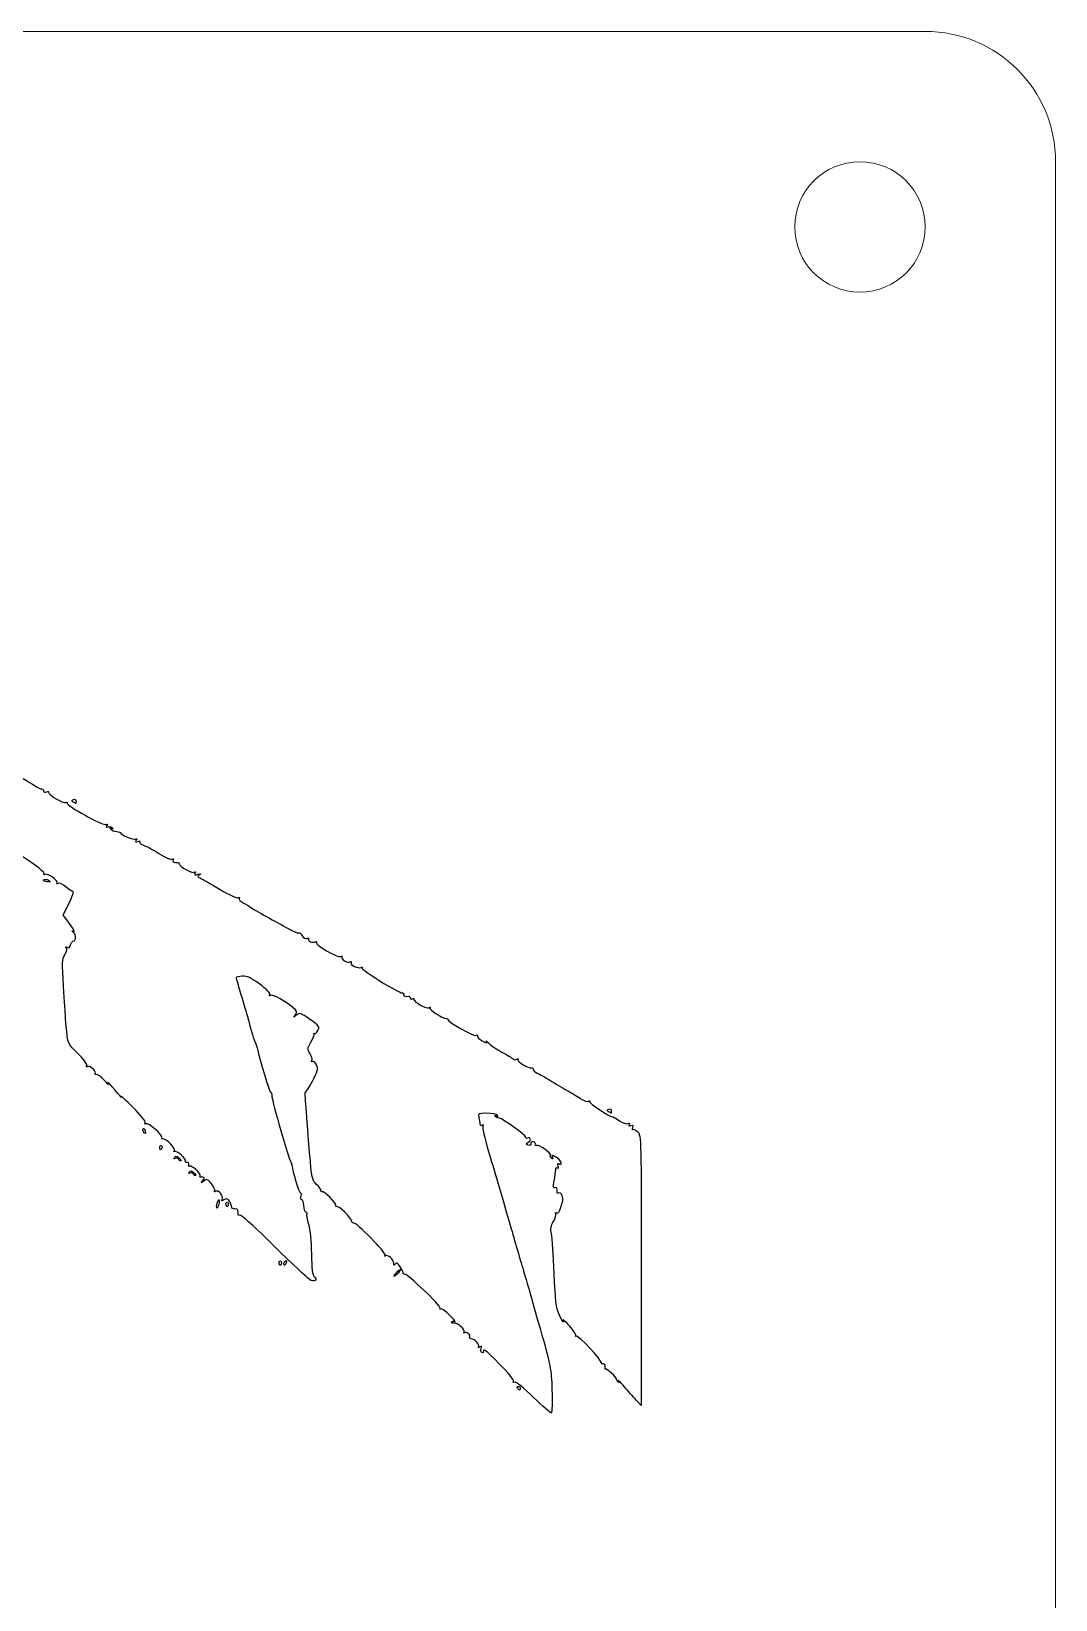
# Model space of a CAD drawing. Header units: millimetres. Extents: x -100 to 30, y 2 to 98.
# Drawn here: x -1.41 to 30, y 49.89 to 98 of the extents above; entities that cross this region are included whole.
import ezdxf

# ---------------------------------------------------------------- set-up
doc = ezdxf.new("R2010")
doc.units = ezdxf.units.MM
doc.layers.get('0').update_dxf_attribs({"linetype": 'CONTINUOUS', "lineweight": 0})
doc.layers.add('Layer_1', color=7, linetype='CONTINUOUS')

msp = doc.modelspace()

# ---------------------------------------------------------------- linework, layer by layer
for p, q in [((26, 98), (-96, 98)), ((30, 6), (30, 94))]:
    msp.add_line(p, q)
msp.add_circle((24, 92), 2)
msp.add_arc((26, 94), 4, 360, 90)
at = {"layer": 'Layer_1', "color": 7}
for points in [[(-0.127, 74.357), (-0.127, 74.357)], [(-1.039, 71.966), (-1.039, 71.966)], [(-0.298, 70.699), (-0.438, 70.886), (-0.26, 71.247)], [(16.29, 64.855), (16.29, 64.855)], [(2.025, 64.248), (2.025, 64.248)], [(2.524, 63.763), (2.524, 63.763)], [(3.095, 63.401), (3.095, 63.401)], [(3.545, 62.952), (3.545, 62.952)], [(4.277, 61.995), (4.277, 61.995)], [(4.56, 61.991), (4.56, 61.991)], [(6.191, 60.192), (6.191, 60.192)], [(6.329, 60.192), (6.329, 60.192)], [(9.786, 59.915), (9.786, 59.915)], [(17.29, 59.985), (17.288, 55.838), (17.136, 56.008)], [(13.497, 56.373), (13.497, 56.373)]]:
    msp.add_lwpolyline(points, dxfattribs=at)
for points in [[(-2.308, 75.524), (-2.116, 75.355), (-1.184, 74.761), (-1.107, 74.759)], [(-1.107, 74.759), (-1.068, 74.758), (-1.037, 74.729), (-1.037, 74.695)], [(-1.037, 74.695), (-1.037, 74.659), (-0.996, 74.648), (-0.94, 74.67)], [(-0.885, 74.665), (-0.943, 74.607), (-0.427, 74.295), (-0.351, 74.342)], [(-0.94, 74.67), (-0.887, 74.69), (-0.862, 74.688), (-0.885, 74.665)], [(-0.321, 74.327), (-0.366, 74.255), (0.8, 73.614), (0.883, 73.666)], [(-0.351, 74.342), (-0.316, 74.364), (-0.303, 74.357), (-0.321, 74.327)], [(-0.127, 74.357), (-0.189, 74.396), (-0.188, 74.41), (-0.123, 74.435)], [(-0.048, 74.308), (-0.05, 74.309), (-0.086, 74.331), (-0.127, 74.357)], [(-0.123, 74.435), (-0.077, 74.452), (-0.043, 74.432), (-0.043, 74.387)], [(-0.043, 74.387), (-0.043, 74.343), (-0.045, 74.308), (-0.048, 74.308)], [(0.902, 73.632), (0.869, 73.578), (0.882, 73.567), (0.948, 73.592)], [(0.883, 73.666), (0.927, 73.693), (0.933, 73.682), (0.902, 73.632)], [(0.948, 73.592), (0.999, 73.612), (1.057, 73.6), (1.079, 73.565)], [(1.038, 73.548), (0.979, 73.582), (0.975, 73.576), (1.021, 73.526)], [(1.021, 73.526), (1.055, 73.489), (1.137, 73.454), (1.204, 73.449)], [(1.079, 73.565), (1.104, 73.524), (1.09, 73.518), (1.038, 73.548)], [(1.204, 73.449), (1.27, 73.444), (1.325, 73.425), (1.325, 73.406)], [(1.325, 73.406), (1.325, 73.343), (1.725, 73.181), (1.787, 73.219)], [(1.802, 73.182), (1.768, 73.127), (1.782, 73.117), (1.852, 73.145)], [(1.787, 73.219), (1.826, 73.243), (1.832, 73.23), (1.802, 73.182)], [(1.852, 73.145), (1.906, 73.165), (1.935, 73.158), (1.917, 73.13)], [(-1.025, 72.141), (-0.982, 72.188), (-1.21, 72.367), (-1.821, 72.771)], [(1.917, 73.13), (1.9, 73.102), (1.943, 73.06), (2.013, 73.038)], [(2.013, 73.038), (2.083, 73.016), (2.301, 72.9), (2.497, 72.781)], [(2.497, 72.781), (2.693, 72.662), (2.88, 72.581), (2.913, 72.601)], [(-0.626, 71.872), (-0.578, 71.949), (-0.91, 72.186), (-0.996, 72.136)], [(2.932, 72.573), (2.897, 72.515), (2.964, 72.483), (3.082, 72.501)], [(2.913, 72.601), (2.948, 72.623), (2.956, 72.611), (2.932, 72.573)], [(3.082, 72.501), (3.105, 72.505), (3.124, 72.485), (3.124, 72.457)], [(3.124, 72.457), (3.124, 72.373), (3.509, 72.159), (3.581, 72.204)], [(3.603, 72.173), (3.571, 72.121), (3.594, 72.112), (3.693, 72.14)], [(3.581, 72.204), (3.624, 72.23), (3.632, 72.22), (3.603, 72.173)], [(-0.937, 71.909), (-1.02, 71.914), (-1.065, 71.94), (-1.039, 71.966)], [(-0.996, 72.136), (-1.034, 72.114), (-1.047, 72.117), (-1.025, 72.141)], [(-1.039, 71.966), (-1.012, 71.993), (-0.945, 71.989), (-0.889, 71.957)], [(-0.889, 71.957), (-0.802, 71.908), (-0.809, 71.902), (-0.937, 71.909)], [(-0.594, 71.857), (-0.632, 71.834), (-0.646, 71.84), (-0.626, 71.872)], [(-0.357, 71.753), (-0.453, 71.834), (-0.557, 71.88), (-0.594, 71.857)], [(-0.133, 71.609), (-0.162, 71.609), (-0.262, 71.674), (-0.357, 71.753)], [(3.744, 72.121), (3.673, 72.073), (3.678, 72.057), (3.773, 72.019)], [(3.693, 72.14), (3.793, 72.169), (3.806, 72.164), (3.744, 72.121)], [(3.773, 72.019), (3.835, 71.994), (4.106, 71.84), (4.376, 71.675)], [(-0.26, 71.247), (-0.162, 71.446), (-0.105, 71.609), (-0.133, 71.609)], [(4.376, 71.675), (4.649, 71.509), (4.895, 71.394), (4.931, 71.417)], [(4.931, 71.417), (4.968, 71.44), (4.981, 71.433), (4.962, 71.401)], [(4.962, 71.401), (4.942, 71.37), (4.995, 71.31), (5.079, 71.268)], [(5.079, 71.268), (5.163, 71.226), (5.27, 71.162), (5.316, 71.125)], [(5.316, 71.125), (5.363, 71.088), (5.581, 70.961), (5.801, 70.842)], [(5.801, 70.842), (6.021, 70.722), (6.321, 70.555), (6.468, 70.471)], [(-0.143, 70.395), (-0.05, 70.347), (-0.085, 70.416), (-0.298, 70.699)], [(-0.122, 70.355), (-0.177, 70.4), (-0.186, 70.418), (-0.143, 70.395)], [(-0.137, 70.091), (-0.038, 70.091), (-0.028, 70.278), (-0.122, 70.355)], [(6.468, 70.471), (6.614, 70.386), (6.756, 70.33), (6.782, 70.346)], [(6.782, 70.346), (6.808, 70.362), (6.857, 70.322), (6.892, 70.256)], [(6.892, 70.256), (6.93, 70.186), (6.989, 70.151), (7.038, 70.17)], [(-0.387, 69.665), (-0.337, 69.742), (-0.315, 69.835), (-0.338, 69.872)], [(-0.338, 69.872), (-0.365, 69.916), (-0.356, 69.925), (-0.311, 69.897)], [(-0.311, 69.897), (-0.267, 69.87), (-0.231, 69.897), (-0.211, 69.973)], [(-0.211, 69.973), (-0.194, 70.037), (-0.161, 70.091), (-0.137, 70.091)], [(7.038, 70.17), (7.084, 70.187), (7.108, 70.179), (7.091, 70.152)], [(7.091, 70.152), (7.051, 70.088), (7.219, 70.022), (7.298, 70.071)], [(7.323, 70.052), (7.277, 69.977), (7.964, 69.575), (8.069, 69.615)], [(7.298, 70.071), (7.331, 70.091), (7.342, 70.083), (7.323, 70.052)], [(-0.424, 68.698), (-0.472, 69.428), (-0.468, 69.543), (-0.387, 69.665)], [(8.112, 69.607), (8.054, 69.548), (8.285, 69.402), (8.361, 69.449)], [(8.069, 69.615), (8.115, 69.632), (8.134, 69.629), (8.112, 69.607)], [(8.391, 69.433), (8.347, 69.362), (8.62, 69.232), (8.703, 69.283)], [(8.361, 69.449), (8.398, 69.472), (8.411, 69.465), (8.391, 69.433)], [(8.703, 69.283), (8.736, 69.304), (8.748, 69.296), (8.73, 69.266)], [(5.056, 69.012), (4.952, 69.005), (4.867, 68.983), (4.867, 68.964)], [(4.867, 68.964), (4.867, 68.944), (4.944, 68.677), (5.038, 68.371)], [(5.592, 68.769), (5.321, 68.968), (5.203, 69.022), (5.056, 69.012)], [(8.73, 69.266), (8.695, 69.211), (9.841, 68.5), (9.966, 68.499)], [(-0.37, 67.785), (-0.369, 67.832), (-0.393, 68.243), (-0.424, 68.698)], [(5.038, 68.371), (5.132, 68.064), (5.218, 67.776), (5.229, 67.729)], [(5.9, 68.45), (5.924, 68.488), (5.8, 68.616), (5.592, 68.769)], [(5.929, 68.428), (5.887, 68.402), (5.876, 68.41), (5.9, 68.45)], [(6.722, 67.931), (6.722, 68.03), (6.008, 68.477), (5.929, 68.428)], [(9.966, 68.499), (10.004, 68.498), (10.021, 68.477), (10.005, 68.451)], [(10.005, 68.451), (9.979, 68.408), (10.061, 68.381), (10.166, 68.397)], [(10.166, 68.397), (10.189, 68.401), (10.208, 68.377), (10.208, 68.344)], [(10.208, 68.344), (10.208, 68.312), (10.233, 68.3), (10.264, 68.32)], [(10.264, 68.32), (10.295, 68.339), (10.32, 68.33), (10.32, 68.3)], [(6.652, 67.784), (6.69, 67.828), (6.722, 67.894), (6.722, 67.931)], [(7.131, 67.687), (6.83, 67.898), (6.818, 67.901), (6.701, 67.804)], [(10.32, 68.3), (10.32, 68.217), (10.714, 68.004), (10.788, 68.047)], [(10.812, 68.038), (10.768, 67.99), (11.194, 67.716), (11.318, 67.713)], [(10.788, 68.047), (10.825, 68.068), (10.835, 68.064), (10.812, 68.038)], [(-0.33, 67.317), (-0.352, 67.528), (-0.37, 67.739), (-0.37, 67.785)], [(5.229, 67.729), (5.288, 67.474), (5.388, 67.135), (5.442, 67.005)], [(6.701, 67.804), (6.635, 67.749), (6.613, 67.74), (6.652, 67.784)], [(7.373, 67.345), (7.435, 67.46), (7.416, 67.487), (7.131, 67.687)], [(11.362, 67.684), (11.316, 67.638), (12.144, 67.167), (12.221, 67.195)], [(11.318, 67.713), (11.357, 67.711), (11.377, 67.699), (11.362, 67.684)], [(0.012, 66.642), (-0.278, 66.923), (-0.29, 66.946), (-0.33, 67.317)], [(5.442, 67.005), (5.475, 66.924), (5.51, 66.82), (5.518, 66.773)], [(7.137, 66.635), (7.047, 66.773), (7.048, 66.79), (7.162, 66.993)], [(7.162, 66.993), (7.228, 67.111), (7.27, 67.223), (7.255, 67.243)], [(7.255, 67.243), (7.24, 67.263), (7.246, 67.266), (7.267, 67.25)], [(7.267, 67.25), (7.289, 67.233), (7.337, 67.276), (7.373, 67.345)], [(12.221, 67.195), (12.261, 67.21), (12.281, 67.202), (12.266, 67.177)], [(12.266, 67.177), (12.25, 67.152), (12.316, 67.085), (12.412, 67.029)], [(12.412, 67.029), (12.535, 66.956), (12.574, 66.949), (12.544, 67.004)], [(12.544, 67.004), (12.522, 67.047), (12.55, 67.029), (12.606, 66.964)], [(12.606, 66.964), (12.663, 66.898), (12.849, 66.772), (13.019, 66.683)], [(0.286, 66.279), (0.301, 66.319), (0.178, 66.483), (0.012, 66.642)], [(5.518, 66.773), (5.573, 66.487), (5.9, 65.431), (5.928, 65.448)], [(7.193, 66.426), (7.215, 66.461), (7.19, 66.555), (7.137, 66.635)], [(7.211, 66.398), (7.179, 66.378), (7.172, 66.391), (7.193, 66.426)], [(7.332, 66.291), (7.297, 66.369), (7.242, 66.417), (7.211, 66.398)], [(13.019, 66.683), (13.189, 66.593), (13.344, 66.498), (13.364, 66.471)], [(13.364, 66.471), (13.384, 66.444), (13.432, 66.442), (13.471, 66.466)], [(13.471, 66.466), (13.515, 66.493), (13.528, 66.487), (13.506, 66.451)], [(13.506, 66.451), (13.471, 66.395), (13.844, 66.175), (13.933, 66.199)], [(0.318, 66.242), (0.283, 66.221), (0.27, 66.237), (0.286, 66.279)], [(0.548, 66.016), (0.605, 66.073), (0.388, 66.286), (0.318, 66.242)], [(0.576, 65.996), (0.539, 65.985), (0.527, 65.994), (0.548, 66.016)], [(0.821, 65.818), (0.723, 65.926), (0.613, 66.006), (0.576, 65.996)], [(7.206, 65.79), (7.371, 66.101), (7.388, 66.168), (7.332, 66.291)], [(13.933, 66.199), (13.956, 66.206), (13.975, 66.185), (13.975, 66.154)], [(13.975, 66.154), (13.975, 66.122), (14.032, 66.071), (14.101, 66.04)], [(14.101, 66.04), (14.171, 66.009), (14.345, 65.911), (14.489, 65.822)], [(0.951, 65.708), (0.978, 65.66), (0.919, 65.709), (0.821, 65.818)], [(1.24, 65.418), (0.961, 65.744), (0.895, 65.81), (0.951, 65.708)], [(5.928, 65.448), (5.947, 65.46), (5.965, 65.402), (5.967, 65.32)], [(7.121, 63.599), (6.999, 65.074), (6.971, 65.475), (6.994, 65.452)], [(6.994, 65.452), (7.006, 65.44), (7.101, 65.592), (7.206, 65.79)], [(14.489, 65.822), (14.633, 65.732), (14.873, 65.591), (15.023, 65.507)], [(15.023, 65.507), (15.173, 65.423), (15.365, 65.306), (15.45, 65.245)], [(1.353, 65.309), (1.384, 65.261), (1.333, 65.311), (1.24, 65.418)], [(1.706, 64.986), (1.481, 65.211), (1.322, 65.356), (1.353, 65.309)], [(2.077, 64.514), (2.1, 64.551), (1.943, 64.75), (1.706, 64.986)], [(5.967, 65.32), (5.97, 65.175), (6.473, 63.428), (6.543, 63.316)], [(15.45, 65.245), (15.535, 65.185), (15.636, 65.154), (15.675, 65.177)], [(15.703, 65.17), (15.667, 65.131), (16.335, 64.693), (16.43, 64.693)], [(15.675, 65.177), (15.714, 65.199), (15.726, 65.196), (15.703, 65.17)], [(2.095, 64.486), (2.063, 64.467), (2.055, 64.479), (2.077, 64.514)], [(2.587, 64.07), (2.63, 64.139), (2.167, 64.531), (2.095, 64.486)], [(12.559, 64.806), (12.292, 64.806), (12.277, 64.798), (12.309, 64.679)], [(12.309, 64.679), (12.327, 64.61), (12.343, 64.52), (12.343, 64.479)], [(12.343, 64.479), (12.344, 64.438), (12.373, 64.423), (12.409, 64.446)], [(12.884, 64.741), (12.862, 64.776), (12.716, 64.806), (12.559, 64.806)], [(12.81, 64.719), (12.786, 64.746), (12.801, 64.747), (12.845, 64.722)], [(12.936, 64.659), (12.891, 64.666), (12.834, 64.693), (12.81, 64.719)], [(12.845, 64.722), (12.898, 64.691), (12.911, 64.697), (12.884, 64.741)], [(13.75, 64.069), (13.75, 64.137), (13.054, 64.642), (12.936, 64.659)], [(16.29, 64.855), (16.228, 64.894), (16.229, 64.908), (16.294, 64.933)], [(16.369, 64.807), (16.367, 64.807), (16.331, 64.829), (16.29, 64.855)], [(16.294, 64.933), (16.34, 64.951), (16.374, 64.93), (16.374, 64.885)], [(16.374, 64.885), (16.374, 64.842), (16.372, 64.806), (16.369, 64.807)], [(16.43, 64.693), (16.446, 64.693), (16.534, 64.64), (16.624, 64.576)], [(16.624, 64.576), (16.715, 64.511), (16.828, 64.473), (16.875, 64.491)], [(16.875, 64.491), (16.93, 64.512), (16.946, 64.5), (16.92, 64.458)], [(2.025, 64.248), (2.005, 64.281), (2, 64.32), (2.015, 64.334)], [(2.015, 64.334), (2.03, 64.349), (2.057, 64.322), (2.075, 64.274)], [(2.075, 64.274), (2.113, 64.175), (2.081, 64.158), (2.025, 64.248)], [(2.632, 64.019), (2.59, 64.019), (2.569, 64.042), (2.587, 64.07)], [(2.97, 63.649), (3.022, 63.712), (2.741, 64.019), (2.632, 64.019)], [(12.409, 64.446), (12.449, 64.47), (12.459, 64.461), (12.434, 64.421)], [(12.434, 64.421), (12.412, 64.385), (12.486, 64.046), (12.599, 63.667)], [(13.802, 64.044), (13.773, 64.026), (13.75, 64.037), (13.75, 64.069)], [(13.888, 64.023), (13.869, 64.052), (13.831, 64.062), (13.802, 64.044)], [(13.829, 63.918), (13.88, 63.946), (13.906, 63.993), (13.888, 64.023)], [(16.92, 64.458), (16.893, 64.415), (16.911, 64.405), (16.97, 64.428)], [(16.97, 64.428), (17.038, 64.454), (17.052, 64.438), (17.027, 64.367)], [(17.027, 64.367), (17.008, 64.315), (17.012, 64.288), (17.034, 64.309)], [(17.034, 64.309), (17.057, 64.33), (17.125, 64.298), (17.184, 64.239)], [(17.184, 64.239), (17.288, 64.134), (17.292, 63.997), (17.29, 59.985)], [(2.524, 63.763), (2.524, 63.808), (2.546, 63.832), (2.572, 63.816)], [(2.588, 63.734), (2.542, 63.66), (2.524, 63.669), (2.524, 63.763)], [(2.572, 63.816), (2.598, 63.8), (2.605, 63.763), (2.588, 63.734)], [(2.974, 63.635), (2.948, 63.614), (2.946, 63.62), (2.97, 63.649)], [(3.315, 63.335), (3.356, 63.401), (3.035, 63.684), (2.974, 63.635)], [(7.336, 62.623), (7.2, 62.75), (7.186, 62.812), (7.121, 63.599)], [(12.599, 63.667), (12.864, 62.779), (13.014, 62.267), (13.303, 61.264)], [(13.827, 63.832), (13.746, 63.864), (13.746, 63.871), (13.829, 63.918)], [(13.904, 63.866), (13.912, 63.825), (13.882, 63.811), (13.827, 63.832)], [(13.975, 63.934), (13.928, 63.934), (13.896, 63.904), (13.904, 63.866)], [(14.044, 63.86), (14.052, 63.901), (14.021, 63.934), (13.975, 63.934)], [(14.076, 63.815), (14.05, 63.799), (14.035, 63.819), (14.044, 63.86)], [(14.509, 63.513), (14.547, 63.575), (14.143, 63.856), (14.076, 63.815)], [(14.545, 63.423), (14.508, 63.446), (14.493, 63.486), (14.509, 63.513)], [(14.735, 63.422), (14.572, 63.529), (14.515, 63.538), (14.57, 63.448)], [(2.999, 63.421), (2.962, 63.398), (2.954, 63.409), (2.98, 63.451)], [(2.98, 63.451), (3.012, 63.503), (3.04, 63.503), (3.101, 63.453)], [(3.095, 63.401), (3.076, 63.433), (3.033, 63.442), (2.999, 63.421)], [(3.156, 63.344), (3.142, 63.344), (3.115, 63.37), (3.095, 63.401)], [(3.101, 63.453), (3.181, 63.386), (3.202, 63.344), (3.156, 63.344)], [(3.359, 63.3), (3.318, 63.292), (3.298, 63.307), (3.315, 63.335)], [(3.414, 63.231), (3.425, 63.278), (3.4, 63.309), (3.359, 63.3)], [(3.433, 63.185), (3.413, 63.164), (3.404, 63.185), (3.414, 63.231)], [(3.43, 63.001), (3.462, 63.053), (3.49, 63.053), (3.551, 63.003)], [(3.765, 62.885), (3.803, 62.948), (3.485, 63.237), (3.433, 63.185)], [(6.543, 63.316), (6.563, 63.285), (6.579, 63.234), (6.58, 63.203)], [(6.58, 63.203), (6.584, 63.052), (6.804, 62.341), (6.839, 62.363)], [(14.57, 63.448), (14.595, 63.407), (14.586, 63.398), (14.545, 63.423)], [(14.62, 62.731), (14.645, 62.867), (14.666, 63.021), (14.669, 63.073)], [(14.669, 63.073), (14.671, 63.125), (14.698, 63.152), (14.727, 63.134)], [(14.744, 63.197), (14.723, 63.25), (14.73, 63.279), (14.759, 63.262)], [(14.727, 63.134), (14.758, 63.115), (14.765, 63.142), (14.744, 63.197)], [(14.759, 63.262), (14.882, 63.185), (14.86, 63.341), (14.735, 63.422)], [(3.449, 62.971), (3.412, 62.948), (3.404, 62.96), (3.43, 63.001)], [(3.545, 62.952), (3.526, 62.983), (3.482, 62.992), (3.449, 62.971)], [(3.605, 62.894), (3.592, 62.894), (3.565, 62.92), (3.545, 62.952)], [(3.551, 63.003), (3.63, 62.937), (3.652, 62.894), (3.605, 62.894)], [(3.78, 62.843), (3.755, 62.839), (3.748, 62.858), (3.765, 62.885)], [(3.875, 62.724), (3.779, 62.648), (3.776, 62.649), (3.847, 62.74)], [(3.847, 62.74), (3.919, 62.83), (3.897, 62.863), (3.78, 62.843)], [(4.111, 62.643), (3.992, 62.792), (3.971, 62.799), (3.875, 62.724)], [(4.208, 62.425), (4.226, 62.455), (4.183, 62.553), (4.111, 62.643)], [(7.467, 62.438), (7.475, 62.465), (7.416, 62.548), (7.336, 62.623)], [(14.641, 62.523), (14.593, 62.494), (14.588, 62.549), (14.62, 62.731)], [(14.711, 62.37), (14.732, 62.49), (14.7, 62.56), (14.641, 62.523)], [(4.243, 62.413), (4.204, 62.389), (4.189, 62.394), (4.208, 62.425)], [(4.442, 62.169), (4.481, 62.278), (4.328, 62.466), (4.243, 62.413)], [(4.277, 61.995), (4.309, 62.161), (4.369, 62.222), (4.345, 62.063)], [(4.492, 62.156), (4.432, 62.105), (4.42, 62.108), (4.442, 62.169)], [(4.723, 61.955), (4.695, 62.131), (4.582, 62.23), (4.492, 62.156)], [(4.56, 61.991), (4.542, 62.02), (4.549, 62.057), (4.576, 62.073)], [(4.576, 62.073), (4.602, 62.089), (4.623, 62.066), (4.623, 62.021)], [(6.851, 62.276), (6.835, 62.214), (6.843, 62.163), (6.87, 62.163)], [(6.839, 62.363), (6.862, 62.377), (6.867, 62.338), (6.851, 62.276)], [(6.87, 62.163), (6.897, 62.163), (6.925, 62.081), (6.932, 61.981)], [(7.498, 62.402), (7.473, 62.394), (7.459, 62.41), (7.467, 62.438)], [(7.924, 61.983), (7.958, 62.038), (7.567, 62.423), (7.498, 62.402)], [(14.757, 62.357), (14.727, 62.339), (14.706, 62.344), (14.711, 62.37)], [(14.875, 62.082), (14.925, 62.212), (14.84, 62.408), (14.757, 62.357)], [(14.823, 61.925), (14.828, 61.948), (14.851, 62.018), (14.875, 62.082)], [(4.289, 61.904), (4.269, 61.884), (4.263, 61.925), (4.277, 61.995)], [(4.345, 62.063), (4.335, 61.996), (4.31, 61.925), (4.289, 61.904)], [(4.623, 62.021), (4.623, 61.926), (4.606, 61.917), (4.56, 61.991)], [(4.831, 61.871), (4.778, 61.861), (4.732, 61.897), (4.723, 61.955)], [(4.928, 61.695), (4.95, 61.821), (4.914, 61.885), (4.831, 61.871)], [(4.981, 61.686), (4.947, 61.666), (4.924, 61.67), (4.928, 61.695)], [(6.056, 60.712), (5.489, 61.277), (5.014, 61.707), (4.981, 61.686)], [(6.932, 61.981), (6.939, 61.881), (6.97, 61.79), (7.002, 61.779)], [(7.002, 61.779), (7.034, 61.769), (7.048, 61.74), (7.032, 61.715)], [(7.032, 61.715), (7.017, 61.691), (7.041, 61.549), (7.086, 61.401)], [(7.944, 61.951), (7.917, 61.943), (7.908, 61.957), (7.924, 61.983)], [(8.409, 61.504), (8.409, 61.592), (8.013, 61.973), (7.944, 61.951)], [(14.601, 61.488), (14.66, 61.585), (14.691, 61.692), (14.67, 61.726)], [(14.67, 61.726), (14.649, 61.76), (14.658, 61.771), (14.691, 61.751)], [(14.691, 61.751), (14.742, 61.719), (14.796, 61.79), (14.823, 61.925)], [(7.086, 61.401), (7.132, 61.246), (7.171, 60.861), (7.176, 60.496)], [(8.459, 61.446), (8.432, 61.439), (8.409, 61.465), (8.409, 61.504)], [(9.439, 60.456), (9.478, 60.525), (8.544, 61.47), (8.459, 61.446)], [(13.303, 61.264), (13.432, 60.815), (13.62, 60.17), (13.722, 59.83)], [(14.539, 61.105), (14.504, 61.266), (14.518, 61.352), (14.601, 61.488)], [(14.623, 59.886), (14.601, 60.443), (14.563, 60.991), (14.539, 61.105)], [(7.177, 59.672), (7.118, 59.687), (6.613, 60.155), (6.056, 60.712)], [(6.191, 60.192), (6.173, 60.221), (6.18, 60.258), (6.206, 60.274)], [(6.254, 60.221), (6.254, 60.127), (6.236, 60.118), (6.191, 60.192)], [(6.206, 60.274), (6.232, 60.29), (6.254, 60.266), (6.254, 60.221)], [(6.329, 60.192), (6.329, 60.222), (6.354, 60.261), (6.384, 60.28)], [(6.406, 60.227), (6.369, 60.129), (6.329, 60.112), (6.329, 60.192)], [(6.384, 60.28), (6.416, 60.299), (6.426, 60.277), (6.406, 60.227)], [(7.176, 60.496), (7.182, 60.035), (7.205, 59.844), (7.262, 59.797)], [(9.449, 60.435), (9.424, 60.411), (9.419, 60.421), (9.439, 60.456)], [(9.703, 60.201), (9.701, 60.315), (9.511, 60.491), (9.449, 60.435)], [(9.75, 60.185), (9.714, 60.128), (9.703, 60.132), (9.703, 60.201)], [(9.902, 60.1), (9.823, 60.219), (9.785, 60.24), (9.75, 60.185)], [(7.262, 59.797), (7.364, 59.713), (7.312, 59.636), (7.177, 59.672)], [(9.713, 59.802), (9.697, 59.802), (9.731, 59.853), (9.786, 59.915)], [(9.843, 59.915), (9.787, 59.853), (9.728, 59.802), (9.713, 59.802)], [(9.786, 59.915), (9.842, 59.977), (9.901, 60.027), (9.916, 60.027)], [(9.916, 60.027), (9.932, 60.027), (9.899, 59.977), (9.843, 59.915)], [(9.995, 59.9), (10.002, 59.924), (9.96, 60.014), (9.902, 60.1)], [(10.034, 59.872), (10.006, 59.864), (9.988, 59.877), (9.995, 59.9)], [(11.124, 58.828), (11.162, 58.889), (10.114, 59.894), (10.034, 59.872)], [(13.722, 59.83), (13.823, 59.49), (13.918, 59.161), (13.933, 59.099)], [(14.77, 58.635), (14.683, 58.828), (14.654, 59.07), (14.623, 59.886)], [(11.142, 58.805), (11.114, 58.787), (11.105, 58.797), (11.124, 58.828)], [(11.418, 58.608), (11.295, 58.734), (11.171, 58.823), (11.142, 58.805)], [(13.933, 59.099), (13.948, 59.037), (14.089, 58.544), (14.245, 58.003)], [(11.575, 58.417), (11.612, 58.396), (11.541, 58.482), (11.418, 58.608)], [(11.543, 58.366), (11.488, 58.357), (11.459, 58.374), (11.476, 58.402)], [(11.476, 58.402), (11.494, 58.431), (11.539, 58.437), (11.575, 58.417)], [(11.856, 58.093), (11.904, 58.178), (11.665, 58.387), (11.543, 58.366)], [(14.907, 58.396), (14.891, 58.396), (14.829, 58.504), (14.77, 58.635)], [(15.089, 58.284), (14.966, 58.423), (14.881, 58.505), (14.901, 58.467)], [(14.901, 58.467), (14.921, 58.428), (14.924, 58.396), (14.907, 58.396)], [(15.282, 57.981), (15.3, 58.009), (15.213, 58.146), (15.089, 58.284)], [(11.866, 58.073), (11.841, 58.05), (11.836, 58.059), (11.856, 58.093)], [(12.031, 57.94), (12.072, 58.007), (11.925, 58.126), (11.866, 58.073)], [(12.079, 57.89), (12.036, 57.89), (12.014, 57.913), (12.031, 57.94)], [(12.302, 57.638), (12.356, 57.697), (12.185, 57.89), (12.079, 57.89)], [(14.245, 58.003), (14.504, 57.11), (14.532, 56.955), (14.553, 56.328)], [(15.306, 57.964), (15.275, 57.945), (15.265, 57.952), (15.282, 57.981)], [(16.069, 57.147), (16.093, 57.222), (15.365, 58), (15.306, 57.964)], [(12.34, 57.638), (12.296, 57.612), (12.279, 57.612), (12.302, 57.638)], [(12.384, 57.592), (12.41, 57.66), (12.399, 57.672), (12.34, 57.638)], [(12.404, 57.466), (12.374, 57.485), (12.365, 57.542), (12.384, 57.592)], [(12.451, 57.479), (12.456, 57.453), (12.435, 57.448), (12.404, 57.466)], [(12.935, 57.123), (12.495, 57.562), (12.428, 57.611), (12.451, 57.479)], [(13.376, 56.584), (13.397, 56.618), (13.199, 56.859), (12.935, 57.123)], [(16.125, 57.117), (16.087, 57.11), (16.061, 57.123), (16.069, 57.147)], [(16.187, 57.029), (16.192, 57.085), (16.164, 57.125), (16.125, 57.117)], [(16.205, 56.953), (16.19, 56.939), (16.182, 56.973), (16.187, 57.029)], [(16.533, 56.653), (16.533, 56.715), (16.237, 56.986), (16.205, 56.953)], [(13.4, 56.561), (13.365, 56.54), (13.355, 56.55), (13.376, 56.584)], [(13.98, 56.095), (13.692, 56.375), (13.434, 56.582), (13.4, 56.561)], [(13.497, 56.373), (13.478, 56.404), (13.489, 56.429), (13.522, 56.429)], [(13.557, 56.316), (13.543, 56.316), (13.516, 56.342), (13.497, 56.373)], [(13.522, 56.429), (13.555, 56.429), (13.581, 56.404), (13.581, 56.373)], [(13.581, 56.373), (13.581, 56.342), (13.57, 56.316), (13.557, 56.316)], [(14.553, 56.328), (14.565, 55.948), (14.558, 55.626), (14.537, 55.614)], [(16.584, 56.56), (16.556, 56.586), (16.533, 56.627), (16.533, 56.653)], [(16.766, 56.429), (16.648, 56.568), (16.569, 56.644), (16.593, 56.597)], [(16.593, 56.597), (16.618, 56.548), (16.614, 56.532), (16.584, 56.56)], [(17.136, 56.008), (17.051, 56.101), (16.885, 56.291), (16.766, 56.429)], [(14.537, 55.614), (14.516, 55.601), (14.266, 55.817), (13.98, 56.095)]]:
    msp.add_open_spline(points, degree=3, dxfattribs=at)

doc.saveas('drawing.dxf')
